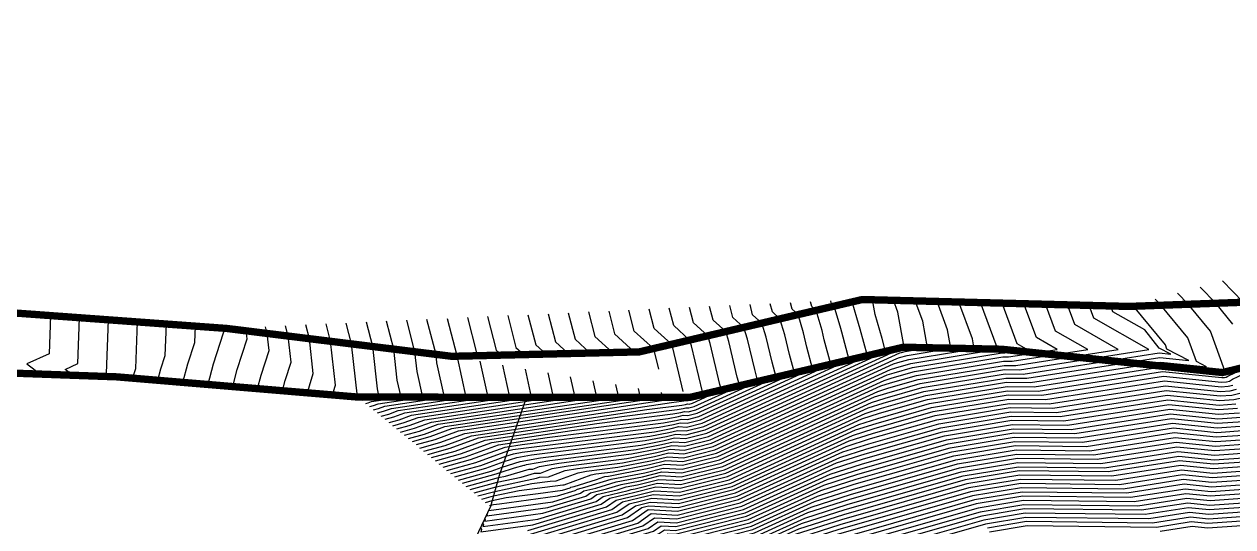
# Model space of a CAD drawing. Header units: metres. Extents: x 1097517 to 1097766, y 877052 to 877236.
# Drawn here: x 1097642.4 to 1097724.8, y 877192.7 to 877227 of the extents above; entities that cross this region are included whole.
import ezdxf

# ---------------------------------------------------------------- set-up
doc = ezdxf.new("R2010")
doc.units = ezdxf.units.M
doc.linetypes.add('DASHED', pattern=[0.75, 0.5, -0.25])
doc.layers.add('C-TOPO-MAJR', color=9, linetype='Continuous')
doc.layers.add('C-TOPO-MINR', color=8, linetype='Continuous')

msp = doc.modelspace()

# ---------------------------------------------------------------- linework, layer by layer
at = {"color": 7, "linetype": 'DASHED', "true_color": 0xf0f0f0, "const_width": 0.5, "elevation": 1540, "flags": 128}
msp.add_lwpolyline([(1097752.597, 877208.238), (1097757.845, 877212.044), (1097762.109, 877214.901), (1097765.432, 877216.837), (1097757.759, 877219.046), (1097752.07, 877217.484), (1097742.692, 877214.472), (1097730.221, 877208.152), (1097717.752, 877207.699), (1097699.58, 877208.171), (1097684.374, 877204.599), (1097671.585, 877204.296), (1097656.247, 877206.197), (1097634.311, 877207.796), (1097624.402, 877208.489), (1097612.512, 877219.361), (1097613.526, 877222.017), (1097614.217, 877223.918), (1097605.154, 877225.956), (1097599.413, 877226.657), (1097600.381, 877223.138), (1097605.528, 877219.999), (1097610.754, 877215.512), (1097615.313, 877211.011), (1097623.572, 877204.428), (1097634.053, 877203.423), (1097648.747, 877202.896), (1097665.209, 877201.516), (1097687.817, 877201.494), (1097702.372, 877204.916), (1097709.087, 877204.78), (1097724.138, 877203.189), (1097735.028, 877205.815), (1097743.406, 877209.884), (1097746.929, 877210.428), (1097748.356, 877212.762), (1097752.597, 877208.238)], dxfattribs=at)
at = {"color": 7, "true_color": 0xf0f0f0, "elevation": 1524.878, "flags": 128}
for points in [[(1097634.053, 877203.423), (1097648.747, 877202.896), (1097665.209, 877201.516), (1097676.679, 877201.505), (1097687.817, 877201.494), (1097702.372, 877204.916), (1097709.087, 877204.78), (1097724.138, 877203.189), (1097735.028, 877205.815), (1097743.406, 877209.884), (1097746.929, 877210.428), (1097748.356, 877212.762), (1097752.597, 877208.238), (1097747.847, 877204.842), (1097737.529, 877193.34), (1097733.953, 877187.068), (1097729.469, 877182.53), (1097726.491, 877180.653), (1097717.986, 877167.963), (1097718.674, 877156.953), (1097720.55, 877148.199), (1097723.179, 877131.191)], [(1097676.679, 877201.505), (1097674.818, 877196.16), (1097674.218, 877194.065), (1097673.4, 877192.323), (1097672.683, 877190.629), (1097672.07, 877188.467), (1097671.073, 877185.76), (1097669.598, 877181.506), (1097668.786, 877179.396)]]:
    msp.add_lwpolyline(points, dxfattribs=at)
at = {"layer": 'C-TOPO-MAJR', "color": 32, "linetype": 'Continuous', "lineweight": -3, "flags": 128}
for points, elevation in [([(1097671.521, 877196.296), (1097673.564, 877196.859), (1097675.279, 877197.484), (1097675.795, 877197.647), (1097676.382, 877197.752), (1097685.092, 877198.851), (1097686.388, 877199.101), (1097686.969, 877199.247), (1097687.572, 877199.213), (1097688.763, 877199.513), (1097698.683, 877204.049), (1097698.174, 877205.941), (1097698.111, 877206.202), (1097697.659, 877207.72), (1097697.482, 877207.881), (1097697.432, 877208.073)], 1514), ([(1097672.574, 877195.424), (1097674.782, 877196.033), (1097675.247, 877196.131), (1097676.865, 877196.596), (1097677.104, 877196.605), (1097677.557, 877196.776), (1097678.893, 877197.015), (1097683.843, 877197.64), (1097685.733, 877198.005), (1097686.58, 877198.218), (1097687.46, 877198.168), (1097689.197, 877198.605), (1097702.148, 877204.527), (1097702.244, 877204.558), (1097702.504, 877204.632), (1097704.021, 877204.883), (1097703.705, 877206.7), (1097703.194, 877208.077)], 1515), ([(1097676.774, 877192.407), (1097682.137, 877194.032), (1097682.794, 877194.487), (1097684.223, 877194.831), (1097685.414, 877195.13), (1097687.124, 877195.033), (1097690.497, 877195.883), (1097699.553, 877200.024), (1097700.762, 877200.409), (1097704.035, 877201.346), (1097709.451, 877202.24), (1097711.31, 877202.219), (1097719.997, 877203.575), (1097724.134, 877203.152), (1097724.153, 877203.153), (1097724.166, 877203.156), (1097724.177, 877203.163), (1097724.331, 877203.235), (1097724.296, 877203.318), (1097723.314, 877206.02), (1097721.811, 877207.846), (1097721.081, 877208.603)], 1518), ([(1097669.414, 877198.038), (1097670.775, 877198.414), (1097672.485, 877199.037), (1097686.574, 877201.144), (1097687.589, 877201.272), (1097687.697, 877201.293), (1097687.746, 877201.306), (1097687.797, 877201.303), (1097687.896, 877201.328), (1097688.728, 877201.708), (1097688.685, 877201.867), (1097687.924, 877205.013), (1097687.807, 877205.406), (1097686.723, 877206.391), (1097686.417, 877207.571)], 1512), ([(1097670.467, 877197.167), (1097672.17, 877197.636), (1097674.308, 877198.415), (1097679.78, 877199.234), (1097686.34, 877200.062), (1097687.042, 877200.197), (1097687.357, 877200.276), (1097687.684, 877200.258), (1097688.33, 877200.42), (1097693.706, 877202.878), (1097693.43, 877203.904), (1097693.018, 877205.608), (1097692.733, 877206.563), (1097692.102, 877207.136), (1097691.925, 877207.822)], 1513), ([(1097673.628, 877194.553), (1097674.42, 877194.771), (1097676.177, 877195.141), (1097679.159, 877195.526), (1097679.247, 877195.529), (1097681.082, 877196.221), (1097681.403, 877196.279), (1097682.595, 877196.429), (1097685.078, 877196.909), (1097686.191, 877197.188), (1097687.348, 877197.123), (1097689.63, 877197.698), (1097701.283, 877203.026), (1097701.75, 877203.175), (1097703.014, 877203.537), (1097709.121, 877204.545), (1097709.293, 877204.543), (1097710.787, 877204.776), (1097710.151, 877205.139), (1097709.119, 877207.923)], 1516), ([(1097673.961, 877193.519), (1097673.969, 877193.508), (1097673.978, 877193.523), (1097673.993, 877193.478), (1097673.973, 877193.418), (1097678.128, 877193.985), (1097680.716, 877194.769), (1097681.034, 877194.989), (1097682.138, 877195.255), (1097683.136, 877195.564), (1097684.424, 877195.813), (1097685.802, 877196.159), (1097687.236, 877196.078), (1097690.064, 877196.79), (1097700.418, 877201.525), (1097701.256, 877201.792), (1097703.525, 877202.441), (1097709.286, 877203.392), (1097710.301, 877203.381), (1097719.121, 877204.757), (1097715.368, 877206.896), (1097715.044, 877207.769)], 1517), ([(1097680.91, 877207.32), (1097681.343, 877205.647), (1097682.544, 877204.556)], 1511), ([(1097644.22, 877207.074), (1097644.133, 877204.462), (1097642.605, 877203.773), (1097643.533, 877203.083)], 1505), ([(1097651.543, 877202.662), (1097651.755, 877203.452), (1097652.051, 877204.35), (1097652.122, 877206.498)], 1506), ([(1097665.148, 877201.521), (1097665.15, 877201.529), (1097665.155, 877201.544), (1097664.757, 877205.142), (1097664.387, 877206.568)], 1508), ([(1097666.253, 877200.652), (1097666.591, 877200.746), (1097667.016, 877200.9), (1097671.093, 877201.51), (1097670.577, 877203.857), (1097670.514, 877204.429), (1097669.895, 877206.819)], 1509), ([(1097675.402, 877207.07), (1097675.964, 877204.902), (1097676.502, 877204.413)], 1510), ([(1097658.345, 877202.091), (1097658.594, 877203.021), (1097659.128, 877204.692), (1097658.999, 877205.856), (1097658.88, 877206.317)], 1507), ([(1097667.307, 877199.781), (1097667.986, 877199.968), (1097668.839, 877200.279), (1097677.03, 877201.504), (1097676.607, 877203.429)], 1510), ([(1097668.36, 877198.91), (1097669.38, 877199.191), (1097670.662, 877199.658), (1097682.966, 877201.499), (1097682.777, 877202.364)], 1511), ([(1097672.833, 877190.984), (1097672.838, 877190.977), (1097672.844, 877190.987), (1097672.939, 877190.9), (1097672.969, 877190.811), (1097672.86, 877190.48), (1097675.421, 877190.829), (1097683.558, 877193.295), (1097684.554, 877193.985), (1097684.811, 877194.047), (1097685.025, 877194.1), (1097687.012, 877193.988), (1097690.931, 877194.975), (1097698.688, 877198.522), (1097700.268, 877199.027), (1097704.545, 877200.25), (1097709.616, 877201.087), (1097712.319, 877201.057), (1097720.241, 877202.293), (1097724.015, 877201.908), (1097724.661, 877201.953), (1097725.091, 877202.05)], 1519), ([(1097672.383, 877189.571), (1097672.444, 877189.515), (1097672.457, 877189.477), (1097672.304, 877189.01), (1097674.067, 877189.251), (1097684.978, 877192.557), (1097685.638, 877193.015), (1097686.9, 877192.943), (1097691.364, 877194.068), (1097697.823, 877197.021), (1097699.774, 877197.644), (1097705.055, 877199.155), (1097709.781, 877199.935), (1097713.328, 877199.895), (1097720.486, 877201.012), (1097723.896, 877200.664), (1097725.168, 877200.752)], 1520), ([(1097671.903, 877188.015), (1097671.747, 877187.541), (1097672.714, 877187.673), (1097686.399, 877191.82), (1097686.533, 877191.913), (1097686.788, 877191.898), (1097691.797, 877193.16), (1097696.958, 877195.52), (1097699.28, 877196.261), (1097705.566, 877198.059), (1097709.946, 877198.782), (1097714.336, 877198.733), (1097720.731, 877199.731), (1097723.777, 877199.42), (1097725.676, 877199.552)], 1521), ([(1097671.218, 877186.154), (1097671.191, 877186.072), (1097671.36, 877186.095), (1097674.544, 877187.06), (1097687.556, 877190.87), (1097687.821, 877191.027), (1097688.116, 877191.216), (1097692.231, 877192.253), (1097696.093, 877194.019), (1097698.786, 877194.878), (1097706.076, 877196.964), (1097710.11, 877197.63), (1097715.345, 877197.571), (1097720.975, 877198.45), (1097723.658, 877198.176), (1097726.184, 877198.352)], 1522), ([(1097726.691, 877197.151), (1097723.538, 877196.932), (1097721.22, 877197.168), (1097716.354, 877196.409), (1097710.275, 877196.477), (1097706.586, 877195.868), (1097698.292, 877193.495), (1097695.228, 877192.517), (1097692.664, 877191.345), (1097689.933, 877190.657), (1097689.242, 877190.215), (1097688.624, 877189.846), (1097686.027, 877189.086), (1097670.86, 877183.699), (1097670.49, 877184.079)], 1523), ([(1097727.199, 877195.951), (1097723.419, 877195.687), (1097721.465, 877195.887), (1097717.362, 877195.247), (1097710.44, 877195.325), (1097707.097, 877194.773), (1097697.799, 877192.112), (1097694.363, 877191.016), (1097693.098, 877190.438), (1097691.75, 877190.098), (1097690.664, 877189.403), (1097690.557, 877189.339), (1097689.731, 877188.987), (1097688.226, 877187.739), (1097688.026, 877187.701), (1097670.745, 877181.201), (1097670.735, 877181.189), (1097670.715, 877181.174), (1097670.405, 877181.155), (1097670.25, 877181.431), (1097669.75, 877181.945)], 1524), ([(1097727.706, 877194.751), (1097723.3, 877194.443), (1097721.71, 877194.606), (1097718.371, 877194.085), (1097710.605, 877194.172), (1097707.607, 877193.677), (1097697.305, 877190.729), (1097693.543, 877189.53), (1097693.4, 877189.438), (1097692.092, 877188.73), (1097691.84, 877188.598), (1097691.713, 877188.526), (1097690.845, 877188.155), (1097687.579, 877185.449), (1097687.145, 877185.365), (1097671.805, 877179.596), (1097671.707, 877179.483), (1097671.522, 877179.333), (1097668.934, 877179.174), (1097668.596, 877179.041)], 1525), ([(1097728.214, 877193.551), (1097723.181, 877193.199), (1097721.954, 877193.325), (1097719.38, 877192.923), (1097710.77, 877193.02), (1097708.117, 877192.582)], 1526)]:
    msp.add_lwpolyline(points, dxfattribs=dict(at, elevation=elevation))
at = {"layer": 'C-TOPO-MINR', "color": 8, "linetype": 'Continuous', "lineweight": -3, "flags": 128}
for points, elevation in [([(1097672.59, 877190.301), (1097672.692, 877190.208), (1097672.713, 877190.144), (1097672.582, 877189.745), (1097674.744, 877190.04), (1097684.268, 877192.926), (1097685.191, 877193.565), (1097686.956, 877193.466), (1097691.147, 877194.522), (1097698.255, 877197.772), (1097700.021, 877198.335), (1097704.8, 877199.703), (1097709.698, 877200.511), (1097712.823, 877200.476), (1097720.364, 877201.653), (1097723.956, 877201.286), (1097724.915, 877201.353), (1097725.553, 877201.497), (1097726.142, 877201.864), (1097733.962, 877205.558), (1097733.553, 877206.532), (1097732.17, 877209.14), (1097730.277, 877211.1)], 1519.5), ([(1097724.849, 877206.494), (1097723.68, 877207.914), (1097722.614, 877209.019)], 1518.25), ([(1097725.549, 877207.982), (1097724.146, 877209.436)], 1518.5), ([(1097671.784, 877196.078), (1097673.913, 877196.665), (1097675.151, 877197.116), (1097676.021, 877197.391), (1097677.01, 877197.568), (1097684.78, 877198.548), (1097686.224, 877198.827), (1097686.871, 877198.99), (1097687.544, 877198.952), (1097688.872, 877199.286), (1097699.928, 877204.341), (1097699.444, 877206.138), (1097699.214, 877206.924), (1097698.89, 877208.009), (1097698.827, 877208.067), (1097698.809, 877208.136)], 1514.25), ([(1097672.048, 877195.86), (1097674.262, 877196.47), (1097675.023, 877196.747), (1097676.246, 877197.134), (1097677.638, 877197.384), (1097684.467, 877198.245), (1097686.06, 877198.553), (1097686.774, 877198.732), (1097687.516, 877198.69), (1097688.98, 877199.059), (1097701.172, 877204.634), (1097700.935, 877205.516), (1097700.455, 877207.151), (1097700.324, 877207.906), (1097700.232, 877208.154)], 1514.5), ([(1097672.311, 877195.642), (1097674.61, 877196.276), (1097674.894, 877196.379), (1097675.857, 877196.684), (1097676.511, 877196.872), (1097676.568, 877196.874), (1097676.676, 877196.915), (1097678.265, 877197.2), (1097684.155, 877197.942), (1097685.897, 877198.279), (1097686.677, 877198.475), (1097687.488, 877198.429), (1097689.088, 877198.832), (1097702.364, 877204.902), (1097702.368, 877204.904), (1097702.377, 877204.906), (1097702.429, 877204.915), (1097702.014, 877207.303), (1097701.713, 877208.116)], 1514.75), ([(1097672.838, 877195.206), (1097674.691, 877195.717), (1097676.308, 877196.058), (1097677.219, 877196.32), (1097677.64, 877196.336), (1097678.438, 877196.637), (1097679.52, 877196.831), (1097683.531, 877197.337), (1097685.569, 877197.731), (1097686.483, 877197.96), (1097687.432, 877197.907), (1097689.305, 877198.379), (1097701.932, 877204.152), (1097702.121, 877204.212), (1097702.632, 877204.358), (1097705.612, 877204.85), (1097705.395, 877206.097), (1097704.676, 877208.039)], 1515.25), ([(1097673.524, 877192.587), (1097673.545, 877192.559), (1097673.569, 877192.598), (1097673.609, 877192.478), (1097673.556, 877192.316), (1097677.113, 877192.801), (1097681.782, 877194.216), (1097682.354, 877194.612), (1097684.076, 877195.027), (1097685.511, 877195.387), (1097687.152, 877195.294), (1097690.389, 877196.11), (1097699.769, 877200.399), (1097700.886, 877200.755), (1097703.907, 877201.62), (1097709.409, 877202.528), (1097711.058, 877202.509), (1097719.935, 877203.895), (1097723.061, 877203.575), (1097722.366, 877203.932), (1097721.78, 877205.546), (1097719.942, 877207.779), (1097719.548, 877208.187)], 1517.75), ([(1097669.677, 877197.821), (1097671.124, 877198.219), (1097672.941, 877198.881), (1097684.875, 877200.667), (1097687.276, 877200.97), (1097687.534, 877201.019), (1097687.649, 877201.048), (1097687.769, 877201.042), (1097688.005, 877201.101), (1097689.972, 877202.001), (1097689.871, 877202.376), (1097689.198, 877205.162), (1097689.039, 877205.695), (1097688.068, 877206.578), (1097687.794, 877207.634)], 1512.25), ([(1097669.941, 877197.603), (1097671.472, 877198.025), (1097673.397, 877198.726), (1097683.177, 877200.189), (1097686.964, 877200.667), (1097687.37, 877200.745), (1097687.552, 877200.791), (1097687.74, 877200.78), (1097688.113, 877200.874), (1097691.217, 877202.293), (1097691.057, 877202.885), (1097690.471, 877205.311), (1097690.27, 877205.984), (1097689.413, 877206.764), (1097689.171, 877207.697)], 1512.5), ([(1097670.204, 877197.385), (1097671.821, 877197.831), (1097673.853, 877198.571), (1097681.478, 877199.712), (1097686.652, 877200.364), (1097687.206, 877200.471), (1097687.454, 877200.534), (1097687.712, 877200.519), (1097688.221, 877200.647), (1097692.461, 877202.586), (1097692.244, 877203.395), (1097691.744, 877205.459), (1097691.502, 877206.273), (1097690.758, 877206.95), (1097690.548, 877207.76)], 1512.75), ([(1097670.731, 877196.949), (1097672.518, 877197.442), (1097674.764, 877198.26), (1097678.082, 877198.756), (1097686.028, 877199.759), (1097686.879, 877199.923), (1097687.26, 877200.019), (1097687.656, 877199.997), (1097688.438, 877200.194), (1097694.95, 877203.171), (1097694.616, 877204.413), (1097694.291, 877205.757), (1097693.965, 877206.852), (1097693.447, 877207.322), (1097693.301, 877207.885)], 1513.25), ([(1097670.994, 877196.731), (1097672.867, 877197.248), (1097675.22, 877198.105), (1097676.383, 877198.279), (1097685.716, 877199.456), (1097686.715, 877199.649), (1097687.163, 877199.762), (1097687.628, 877199.735), (1097688.547, 877199.967), (1097696.195, 877203.464), (1097695.802, 877204.923), (1097695.564, 877205.905), (1097695.196, 877207.141), (1097694.792, 877207.508), (1097694.678, 877207.948)], 1513.5), ([(1097671.257, 877196.514), (1097673.216, 877197.053), (1097675.407, 877197.852), (1097675.57, 877197.903), (1097675.755, 877197.936), (1097685.404, 877199.153), (1097686.551, 877199.375), (1097687.066, 877199.504), (1097687.6, 877199.474), (1097688.655, 877199.74), (1097697.439, 877203.756), (1097696.988, 877205.432), (1097696.838, 877206.054), (1097696.427, 877207.43), (1097696.137, 877207.694), (1097696.055, 877208.01)], 1513.75), ([(1097673.101, 877194.989), (1097674.601, 877195.402), (1097677.368, 877195.985), (1097677.572, 877196.044), (1097678.176, 877196.067), (1097679.319, 877196.498), (1097680.148, 877196.647), (1097683.219, 877197.034), (1097685.406, 877197.457), (1097686.385, 877197.703), (1097687.404, 877197.646), (1097689.413, 877198.152), (1097701.715, 877203.777), (1097701.997, 877203.866), (1097702.759, 877204.085), (1097707.203, 877204.818), (1097707.086, 877205.494), (1097706.157, 877208)], 1515.5), ([(1097673.365, 877194.771), (1097674.511, 877195.087), (1097677.051, 877195.622), (1097678.291, 877195.782), (1097678.712, 877195.798), (1097680.201, 877196.36), (1097680.776, 877196.463), (1097682.907, 877196.732), (1097685.242, 877197.183), (1097686.288, 877197.446), (1097687.376, 877197.384), (1097689.522, 877197.925), (1097701.499, 877203.401), (1097701.874, 877203.521), (1097702.887, 877203.811), (1097708.794, 877204.786), (1097708.776, 877204.891), (1097707.638, 877207.962)], 1515.75), ([(1097673.67, 877192.898), (1097673.687, 877192.875), (1097673.705, 877192.906), (1097673.737, 877192.811), (1097673.695, 877192.684), (1097677.451, 877193.196), (1097681.427, 877194.401), (1097681.914, 877194.738), (1097683.61, 877195.146), (1097683.823, 877195.212), (1097684.096, 877195.265), (1097685.608, 877195.644), (1097687.18, 877195.556), (1097690.28, 877196.337), (1097699.985, 877200.774), (1097701.009, 877201.101), (1097703.78, 877201.894), (1097709.368, 877202.816), (1097710.806, 877202.8), (1097719.874, 877204.215), (1097721.837, 877204.015), (1097720.352, 877204.777), (1097720.245, 877205.072), (1097718.073, 877207.711), (1097718.016, 877207.771)], 1517.5), ([(1097673.816, 877193.208), (1097673.828, 877193.192), (1097673.841, 877193.214), (1097673.865, 877193.145), (1097673.834, 877193.051), (1097677.79, 877193.59), (1097681.072, 877194.585), (1097681.474, 877194.863), (1097682.874, 877195.2), (1097683.48, 877195.388), (1097684.26, 877195.539), (1097685.705, 877195.902), (1097687.208, 877195.817), (1097690.172, 877196.564), (1097700.202, 877201.149), (1097701.133, 877201.446), (1097703.652, 877202.167), (1097709.327, 877203.104), (1097710.554, 877203.09), (1097719.813, 877204.536), (1097720.613, 877204.454), (1097719.832, 877204.855), (1097718.855, 877206.092), (1097716.672, 877207.335), (1097716.526, 877207.731)], 1517.25), ([(1097673.891, 877194.335), (1097674.33, 877194.456), (1097675.302, 877194.661), (1097677.471, 877194.94), (1097679.143, 877195.168), (1097679.651, 877195.322), (1097679.713, 877195.365), (1097679.93, 877195.417), (1097681.446, 877195.887), (1097681.963, 877196.082), (1097682.031, 877196.094), (1097682.283, 877196.126), (1097684.915, 877196.635), (1097686.094, 877196.931), (1097687.32, 877196.862), (1097689.739, 877197.471), (1097701.067, 877202.651), (1097701.627, 877202.829), (1097703.142, 877203.263), (1097709.162, 877204.257), (1097709.545, 877204.252), (1097712.871, 877204.772), (1097711.455, 877205.578), (1097710.601, 877207.885)], 1516.25), ([(1097674.107, 877193.829), (1097674.111, 877193.825), (1097674.114, 877193.831), (1097674.121, 877193.812), (1097674.112, 877193.786), (1097678.466, 877194.379), (1097680.361, 877194.953), (1097680.593, 877195.114), (1097681.402, 877195.309), (1097682.793, 877195.74), (1097684.587, 877196.087), (1097685.9, 877196.416), (1097687.264, 877196.339), (1097689.955, 877197.017), (1097700.634, 877201.9), (1097701.38, 877202.138), (1097703.397, 877202.715), (1097709.244, 877203.681), (1097710.049, 877203.671), (1097717.037, 877204.762), (1097714.064, 877206.457), (1097713.563, 877207.808)], 1516.75), ([(1097674.155, 877194.117), (1097674.24, 877194.141), (1097674.428, 877194.18), (1097674.848, 877194.234), (1097678.805, 877194.774), (1097680.006, 877195.138), (1097680.153, 877195.24), (1097680.666, 877195.363), (1097682.45, 877195.916), (1097684.751, 877196.361), (1097685.997, 877196.674), (1097687.292, 877196.601), (1097689.847, 877197.244), (1097700.85, 877202.275), (1097701.503, 877202.484), (1097703.27, 877202.989), (1097709.203, 877203.969), (1097709.797, 877203.962), (1097714.954, 877204.767), (1097712.76, 877206.017), (1097712.082, 877207.846)], 1516.5), ([(1097678.156, 877207.195), (1097678.654, 877205.274), (1097679.523, 877204.484)], 1510.5), ([(1097679.533, 877207.258), (1097679.999, 877205.461), (1097681.033, 877204.52)], 1510.75), ([(1097682.286, 877207.383), (1097682.688, 877205.833), (1097684.054, 877204.591)], 1511.25), ([(1097685.694, 877203.409), (1097685.377, 877204.716), (1097685.344, 877204.827), (1097684.033, 877206.019), (1097683.663, 877207.446)], 1511.5), ([(1097687.368, 877201.899), (1097686.651, 877204.865), (1097686.576, 877205.116), (1097685.378, 877206.205), (1097685.04, 877207.509)], 1511.75), ([(1097645.746, 877203.004), (1097645.212, 877203.401), (1097646.092, 877203.797), (1097646.196, 877206.93)], 1505.25), ([(1097647.959, 877202.924), (1097647.819, 877203.028), (1097648.05, 877203.133), (1097648.171, 877206.786)], 1505.5), ([(1097649.842, 877202.804), (1097649.925, 877203.114), (1097650.041, 877203.466), (1097650.147, 877206.642)], 1505.75), ([(1097660.046, 877201.949), (1097660.233, 877202.648), (1097660.635, 877203.905), (1097660.438, 877205.678), (1097660.256, 877206.38)], 1507.25), ([(1097661.747, 877201.806), (1097661.872, 877202.275), (1097662.141, 877203.118), (1097661.878, 877205.499), (1097661.633, 877206.442)], 1507.5), ([(1097663.447, 877201.664), (1097663.511, 877201.902), (1097663.648, 877202.331), (1097663.317, 877205.321), (1097663.01, 877206.505)], 1507.75), ([(1097665.463, 877201.306), (1097665.545, 877201.329), (1097665.648, 877201.366), (1097666.64, 877201.515), (1097666.515, 877202.085), (1097666.196, 877204.964), (1097665.764, 877206.631)], 1508.25), ([(1097665.726, 877201.088), (1097665.894, 877201.134), (1097666.104, 877201.211), (1097668.124, 877201.513), (1097667.869, 877202.676), (1097667.635, 877204.786), (1097667.141, 877206.693)], 1508.5), ([(1097665.99, 877200.87), (1097666.242, 877200.94), (1097666.56, 877201.056), (1097669.608, 877201.512), (1097669.223, 877203.266), (1097669.075, 877204.607), (1097668.518, 877206.756)], 1508.75), ([(1097671.271, 877206.881), (1097671.929, 877204.344), (1097671.972, 877204.305)], 1509.25), ([(1097672.648, 877206.944), (1097673.274, 877204.53), (1097673.482, 877204.341)], 1509.5), ([(1097674.025, 877207.007), (1097674.619, 877204.716), (1097674.992, 877204.377)], 1509.75), ([(1097676.779, 877207.132), (1097677.309, 877205.088), (1097678.013, 877204.448)], 1510.25), ([(1097653.243, 877202.519), (1097653.584, 877203.79), (1097654.061, 877205.235), (1097654.098, 877206.354)], 1506.25), ([(1097656.073, 877206.21), (1097656.07, 877206.119), (1097655.987, 877205.866), (1097655.317, 877203.767), (1097654.944, 877202.377)], 1506.5), ([(1097656.645, 877202.234), (1097656.955, 877203.394), (1097657.621, 877205.479), (1097657.56, 877206.034), (1097657.503, 877206.254)], 1506.75), ([(1097666.516, 877200.435), (1097666.94, 877200.551), (1097667.472, 877200.745), (1097672.577, 877201.509), (1097671.98, 877204.228)], 1509.25), ([(1097666.78, 877200.217), (1097667.288, 877200.357), (1097667.927, 877200.59), (1097674.061, 877201.507), (1097673.522, 877203.962)], 1509.5), ([(1097673.107, 877191.63), (1097673.121, 877191.61), (1097673.138, 877191.637), (1097673.186, 877191.593), (1097673.225, 877191.477), (1097673.139, 877191.214), (1097676.098, 877191.618), (1097682.847, 877193.663), (1097683.674, 877194.236), (1097684.517, 877194.439), (1097685.219, 877194.615), (1097687.068, 877194.511), (1097690.714, 877195.429), (1097699.12, 877199.273), (1097700.515, 877199.718), (1097704.29, 877200.798), (1097709.533, 877201.664), (1097711.815, 877201.638), (1097720.119, 877202.934), (1097724.075, 877202.53), (1097724.407, 877202.553), (1097724.628, 877202.603), (1097724.832, 877202.73), (1097727.541, 877204.01)], 1518.5), ([(1097667.043, 877199.999), (1097667.637, 877200.163), (1097668.383, 877200.434), (1097675.545, 877201.506), (1097675.065, 877203.695)], 1509.75), ([(1097667.57, 877199.563), (1097668.334, 877199.774), (1097669.295, 877200.124), (1097678.514, 877201.503), (1097678.149, 877203.163)], 1510.25), ([(1097673.243, 877191.952), (1097673.263, 877191.926), (1097673.284, 877191.962), (1097673.31, 877191.939), (1097673.353, 877191.811), (1097673.278, 877191.582), (1097676.436, 877192.012), (1097682.492, 877193.848), (1097683.234, 877194.361), (1097684.37, 877194.635), (1097685.317, 877194.872), (1097687.096, 877194.772), (1097690.605, 877195.656), (1097699.337, 877199.648), (1097700.639, 877200.064), (1097704.163, 877201.072), (1097709.492, 877201.952), (1097711.562, 877201.928), (1097720.058, 877203.254), (1097724.105, 877202.841), (1097724.28, 877202.853), (1097724.397, 877202.879), (1097724.505, 877202.947), (1097725.936, 877203.623)], 1518.25), ([(1097667.833, 877199.345), (1097668.683, 877199.58), (1097669.75, 877199.969), (1097679.998, 877201.502), (1097679.692, 877202.897)], 1510.5), ([(1097668.097, 877199.128), (1097669.032, 877199.385), (1097670.206, 877199.813), (1097681.482, 877201.5), (1097681.234, 877202.63)], 1510.75), ([(1097672.97, 877191.307), (1097672.98, 877191.293), (1097672.991, 877191.312), (1097673.063, 877191.246), (1097673.097, 877191.144), (1097672.999, 877190.847), (1097675.759, 877191.223), (1097683.203, 877193.479), (1097684.114, 877194.11), (1097684.664, 877194.243), (1097685.122, 877194.358), (1097687.04, 877194.25), (1097690.822, 877195.202), (1097698.904, 877198.898), (1097700.392, 877199.372), (1097704.418, 877200.524), (1097709.574, 877201.376), (1097712.067, 877201.347), (1097720.18, 877202.614), (1097724.045, 877202.219), (1097724.534, 877202.253), (1097724.859, 877202.326)], 1518.75), ([(1097668.624, 877198.692), (1097669.729, 877198.997), (1097671.118, 877199.503), (1097684.451, 877201.497), (1097684.319, 877202.098)], 1511.25), ([(1097685.861, 877201.832), (1097685.935, 877201.496), (1097671.574, 877199.347), (1097670.078, 877198.802), (1097668.887, 877198.474)], 1511.5), ([(1097687.404, 877201.565), (1097687.419, 877201.494), (1097672.029, 877199.192), (1097670.426, 877198.608), (1097669.15, 877198.256)], 1511.75), ([(1097672.697, 877190.661), (1097672.697, 877190.661), (1097672.698, 877190.662), (1097672.815, 877190.554), (1097672.841, 877190.477), (1097672.721, 877190.112), (1097675.082, 877190.434), (1097683.913, 877193.11), (1097684.968, 877193.841), (1097686.984, 877193.727), (1097691.039, 877194.749), (1097698.472, 877198.147), (1097700.145, 877198.681), (1097704.673, 877199.976), (1097709.657, 877200.799), (1097712.571, 877200.766), (1097720.303, 877201.973), (1097723.985, 877201.597), (1097724.788, 877201.653), (1097725.322, 877201.773)], 1519.25), ([(1097672.28, 877189.207), (1097672.321, 877189.169), (1097672.329, 877189.143), (1097672.165, 877188.643), (1097673.729, 877188.856), (1097685.334, 877192.373), (1097685.862, 877192.739), (1097686.872, 877192.682), (1097691.472, 877193.841), (1097697.606, 877196.646), (1097699.651, 877197.298), (1097705.183, 877198.881), (1097709.822, 877199.647), (1097713.58, 877199.604), (1097720.547, 877200.692), (1097723.866, 877200.353), (1097725.295, 877200.452)], 1520.25), ([(1097672.487, 877189.936), (1097672.568, 877189.862), (1097672.585, 877189.81), (1097672.443, 877189.378), (1097674.406, 877189.645), (1097684.623, 877192.742), (1097685.415, 877193.29), (1097686.928, 877193.205), (1097691.256, 877194.295), (1097698.039, 877197.396), (1097699.898, 877197.989), (1097704.928, 877199.429), (1097709.739, 877200.223), (1097713.075, 877200.185), (1097720.425, 877201.333), (1097723.926, 877200.975), (1097725.042, 877201.052)], 1519.75), ([(1097672.073, 877188.477), (1097672.073, 877188.477), (1097672.074, 877188.476), (1097671.887, 877187.908), (1097673.052, 877188.067), (1097686.044, 877192.005), (1097686.309, 877192.188), (1097686.816, 877192.16), (1097691.689, 877193.387), (1097697.174, 877195.895), (1097699.404, 877196.607), (1097705.438, 877198.333), (1097709.904, 877199.07), (1097714.084, 877199.023), (1097720.67, 877200.051), (1097723.807, 877199.731), (1097725.549, 877199.852)], 1520.75), ([(1097672.176, 877188.842), (1097672.197, 877188.823), (1097672.202, 877188.81), (1097672.026, 877188.276), (1097673.39, 877188.462), (1097685.689, 877192.189), (1097686.086, 877192.464), (1097686.844, 877192.421), (1097691.581, 877193.614), (1097697.39, 877196.27), (1097699.527, 877196.952), (1097705.311, 877198.607), (1097709.863, 877199.359), (1097713.832, 877199.314), (1097720.608, 877200.372), (1097723.836, 877200.042), (1097725.422, 877200.152)], 1520.5), ([(1097671.561, 877187.085), (1097671.469, 877186.806), (1097672.037, 877186.884), (1097682.732, 877190.125), (1097687.023, 877191.381), (1097687.11, 877191.433), (1097687.207, 877191.496), (1097692.014, 877192.707), (1097696.525, 877194.769), (1097699.033, 877195.569), (1097705.821, 877197.512), (1097710.028, 877198.206), (1097714.841, 877198.152), (1097720.853, 877199.09), (1097723.717, 877198.798), (1097725.93, 877198.952)], 1521.5), ([(1097671.732, 877187.55), (1097671.608, 877187.174), (1097672.375, 877187.278), (1097686.754, 877191.636), (1097686.756, 877191.637), (1097686.76, 877191.637), (1097691.906, 877192.934), (1097696.741, 877195.145), (1097699.157, 877195.915), (1097705.693, 877197.785), (1097709.987, 877198.494), (1097714.588, 877198.442), (1097720.792, 877199.411), (1097723.747, 877199.109), (1097725.803, 877199.252)], 1521.25), ([(1097671.045, 877185.679), (1097671.063, 877185.661), (1097671.794, 877185.92), (1097687.823, 877190.614), (1097688.176, 877190.824), (1097688.57, 877191.076), (1097692.339, 877192.026), (1097695.876, 877193.643), (1097698.663, 877194.532), (1097706.204, 877196.69), (1097710.152, 877197.342), (1097715.597, 877197.28), (1097721.037, 877198.129), (1097723.628, 877197.865), (1097726.311, 877198.052)], 1522.25), ([(1097671.39, 877186.62), (1097671.33, 877186.439), (1097671.698, 877186.489), (1097678.638, 877188.592), (1097687.29, 877191.125), (1097687.465, 877191.23), (1097687.661, 877191.356), (1097692.123, 877192.48), (1097696.309, 877194.394), (1097698.91, 877195.224), (1097705.948, 877197.238), (1097710.069, 877197.918), (1097715.093, 877197.861), (1097720.914, 877198.77), (1097723.687, 877198.487), (1097726.057, 877198.652)], 1521.75), ([(1097670.675, 877184.612), (1097670.927, 877184.353), (1097681.283, 877188.031), (1097688.357, 877190.102), (1097688.887, 877190.418), (1097689.479, 877190.797), (1097692.556, 877191.572), (1097695.444, 877192.893), (1097698.416, 877193.841), (1097706.459, 877196.142), (1097710.234, 877196.765), (1097716.101, 877196.699), (1097721.159, 877197.489), (1097723.568, 877197.243), (1097726.564, 877197.452)], 1522.75), ([(1097670.86, 877185.146), (1097670.995, 877185.007), (1097676.539, 877186.976), (1097688.09, 877190.358), (1097688.531, 877190.621), (1097689.024, 877190.937), (1097692.448, 877191.799), (1097695.66, 877193.268), (1097698.539, 877194.187), (1097706.331, 877196.416), (1097710.193, 877197.054), (1097715.849, 877196.99), (1097721.098, 877197.809), (1097723.598, 877197.554), (1097726.437, 877197.752)], 1522.5), ([(1097726.945, 877196.551), (1097723.479, 877196.309), (1097721.343, 877196.528), (1097716.858, 877195.828), (1097710.358, 877195.901), (1097706.841, 877195.321), (1097698.046, 877192.804), (1097694.795, 877191.767), (1097692.881, 877190.892), (1097690.841, 877190.378), (1097689.953, 877189.809), (1097689.517, 877189.549), (1097689.174, 877189.403), (1097688.549, 877188.885), (1097688.466, 877188.869), (1097680.044, 877185.701), (1097670.725, 877182.391), (1097670.12, 877183.012)], 1523.5), ([(1097726.818, 877196.851), (1097723.509, 877196.62), (1097721.281, 877196.848), (1097716.606, 877196.118), (1097710.317, 877196.189), (1097706.714, 877195.594), (1097698.169, 877193.149), (1097695.011, 877192.142), (1097692.773, 877191.119), (1097690.387, 877190.517), (1097689.598, 877190.012), (1097688.997, 877189.654), (1097688.896, 877189.611), (1097688.711, 877189.457), (1097688.686, 877189.453), (1097686.196, 877188.516), (1097670.792, 877183.045), (1097670.305, 877183.546)], 1523.25), ([(1097727.072, 877196.251), (1097723.449, 877195.998), (1097721.404, 877196.208), (1097717.11, 877195.537), (1097710.399, 877195.613), (1097706.969, 877195.047), (1097697.922, 877192.458), (1097694.579, 877191.391), (1097692.989, 877190.665), (1097691.296, 877190.238), (1097690.308, 877189.606), (1097690.037, 877189.444), (1097689.453, 877189.195), (1097688.388, 877188.312), (1097688.246, 877188.285), (1097673.893, 877182.886), (1097670.657, 877181.737), (1097669.935, 877182.479)], 1523.75), ([(1097727.58, 877195.051), (1097723.33, 877194.754), (1097721.648, 877194.926), (1097718.119, 877194.375), (1097710.564, 877194.46), (1097707.479, 877193.951), (1097697.428, 877191.075), (1097693.714, 877189.89), (1097693.423, 877189.757), (1097693.113, 877189.679), (1097692.796, 877189.476), (1097692.682, 877189.404), (1097691.735, 877188.892), (1097691.558, 877188.799), (1097691.469, 877188.748), (1097690.566, 877188.363), (1097687.741, 877186.021), (1097687.365, 877185.949), (1097671.54, 877179.997), (1097671.464, 877179.909), (1097671.32, 877179.793), (1097669.022, 877179.652), (1097668.941, 877179.798)], 1524.75), ([(1097727.453, 877195.351), (1097723.36, 877195.065), (1097721.587, 877195.247), (1097717.867, 877194.666), (1097710.523, 877194.749), (1097707.352, 877194.225), (1097697.552, 877191.421), (1097693.93, 877190.266), (1097693.315, 877189.984), (1097692.659, 877189.819), (1097691.987, 877189.389), (1097691.922, 877189.347), (1097691.377, 877189.053), (1097691.275, 877189), (1097691.224, 877188.97), (1097690.288, 877188.571), (1097687.903, 877186.594), (1097687.585, 877186.533), (1097671.275, 877180.398), (1097671.221, 877180.336), (1097671.119, 877180.253), (1097669.483, 877180.153), (1097669.243, 877180.583)], 1524.5), ([(1097727.326, 877195.651), (1097723.389, 877195.376), (1097721.526, 877195.567), (1097717.614, 877194.956), (1097710.482, 877195.037), (1097707.224, 877194.499), (1097697.675, 877191.767), (1097694.146, 877190.641), (1097693.206, 877190.211), (1097692.204, 877189.959), (1097691.179, 877189.302), (1097691.162, 877189.291), (1097691.02, 877189.214), (1097690.993, 877189.2), (1097690.98, 877189.193), (1097690.01, 877188.779), (1097688.064, 877187.167), (1097687.805, 877187.117), (1097671.01, 877180.8), (1097670.978, 877180.763), (1097670.917, 877180.713), (1097669.944, 877180.654), (1097669.545, 877181.368)], 1524.25), ([(1097727.96, 877194.151), (1097723.24, 877193.821), (1097721.832, 877193.965), (1097718.875, 877193.504), (1097710.688, 877193.596), (1097707.862, 877193.13), (1097697.058, 877190.038), (1097693.99, 877189.06), (1097693.873, 877188.985), (1097692.807, 877188.408), (1097692.404, 877188.197), (1097692.202, 877188.081), (1097691.402, 877187.74), (1097687.256, 877184.303), (1097686.704, 877184.197), (1097672.335, 877178.793), (1097672.194, 877178.629), (1097671.925, 877178.412), (1097669.539, 877178.266), (1097667.982, 877177.653), (1097667.974, 877177.63), (1097667.719, 877177.39)], 1525.5), ([(1097727.833, 877194.451), (1097723.27, 877194.132), (1097721.771, 877194.286), (1097718.623, 877193.794), (1097710.647, 877193.884), (1097707.734, 877193.403), (1097697.181, 877190.384), (1097693.767, 877189.295), (1097693.637, 877189.211), (1097692.449, 877188.569), (1097692.122, 877188.398), (1097691.958, 877188.303), (1097691.123, 877187.948), (1097687.417, 877184.876), (1097686.924, 877184.781), (1097672.07, 877179.194), (1097671.951, 877179.056), (1097671.723, 877178.872), (1097669.236, 877178.72), (1097668.207, 877178.315)], 1525.25), ([(1097728.087, 877193.851), (1097723.211, 877193.51), (1097721.893, 877193.645), (1097719.128, 877193.213), (1097710.729, 877193.308), (1097707.99, 877192.856), (1097696.934, 877189.692), (1097694.214, 877188.825), (1097694.11, 877188.758), (1097693.164, 877188.246), (1097692.686, 877187.996), (1097692.446, 877187.858), (1097691.68, 877187.532), (1097687.094, 877183.731), (1097686.484, 877183.613), (1097672.6, 877178.391), (1097672.437, 877178.203), (1097672.127, 877177.952), (1097669.841, 877177.812), (1097668.35, 877177.224), (1097668.306, 877177.098), (1097666.873, 877175.747)], 1525.75), ([(1097728.341, 877193.25), (1097723.151, 877192.888), (1097722.015, 877193.004), (1097719.632, 877192.632), (1097710.812, 877192.732), (1097708.245, 877192.308)], 1526.25), ([(1097728.468, 877192.95), (1097723.121, 877192.577), (1097722.077, 877192.684), (1097719.884, 877192.342)], 1526.5)]:
    msp.add_lwpolyline(points, dxfattribs=dict(at, elevation=elevation))

doc.saveas('drawing.dxf')
